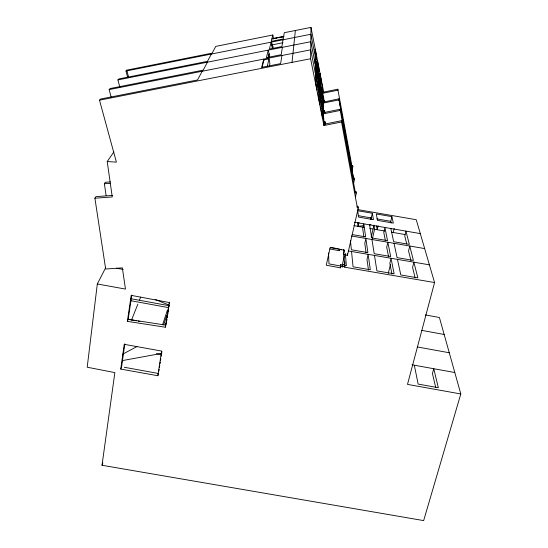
<?xml version="1.0" encoding="UTF-8"?>
<svg xmlns="http://www.w3.org/2000/svg" width="548" height="548" viewBox="0 0 548 548"><rect width="100%" height="100%" fill="white"/><g stroke="black" fill="none" stroke-linecap="round" stroke-linejoin="round"><path stroke-width="0.82" d="M323.875 124.252L341.315 120.759L341.452 122.019L323.93 125.526L310.606 58.746L310.976 27.4L284.296 32.695L283.227 38.977L271.308 41.347L272.808 34.99L215.761 46.388L212.151 53.135L126.787 70.137L125.985 71.028L127.691 77.597M425.31 314.922L439.414 317.504L460.8 393.964L423.652 520.6L102.017 465.266L114.861 372.606L87.201 367.215L97.318 283.967L125.465 289.084L122.348 267.869L105.675 269L94.9 198.205L112.258 196.951L107.216 161.55L116.402 162.133L99.503 100.195L292.009 62.356L295.379 30.476M120.752 369.092L124.225 344.329L161.626 351.069L157.845 375.729L120.752 369.092L121.594 366.872L124.828 343.843M127.362 321.361L131.198 295.358L169.243 302.53L165.291 327.225L127.362 321.361L128.191 319.313L131.773 295.077M158.899 371.03L159.153 369.393M159.406 367.756L159.783 365.297M160.037 363.66L160.283 362.023M160.537 360.385L160.79 358.748M161.167 356.289L161.42 354.652M161.667 353.015L161.92 351.371M166.339 322.649L166.078 324.32L166.345 322.69M166.592 320.984L166.845 319.313M167.106 317.648L167.359 315.977M167.62 314.305L168.517 308.469M168.77 306.798L169.031 305.133M166.613 321.053L166.873 319.416M167.133 317.772L167.4 316.134M167.661 314.49L167.921 312.853M168.188 311.209L168.448 309.572M168.846 307.113L169.106 305.469M169.366 303.832L169.633 302.188M281.946 55.458L280.617 63.63L261.67 67.356L263.773 59.047L263.944 59.938L262.04 67.514M282.419 47.279L281.172 54.732L266.431 57.65L268.253 50.094L269.089 53.759L268.198 57.602M283.063 39.744L281.898 46.58L269.445 49.053L271.075 42.134L272.37 48.464M353.583 183.464L354.515 179.292L353.659 179.189L338.876 98.825L322.895 102.236L322.56 93.311L310.894 34.243L125.985 71.028M344.692 265.54L343.918 255.786L344.247 254.245M342.151 265.89L344.322 255.861L343.918 255.786M269.383 65.993L269.883 63.678L269 58.821L263.944 59.938M273.151 46.566L272.822 48.053L271.452 42.059L272.041 44.902M351.569 170.442L352.494 166.277M351.932 170.805L352.85 166.702L352.679 165.441L351.857 165.338L352.022 166.599L352.85 166.702M353.919 225.625L358.063 226.372L358.947 222.399M273.452 39.024L273.596 38.401M267.308 66.287L269 58.821M329.704 248.915L339.315 250.703L339.596 249.443L341.486 249.799L341.603 249.265M343.384 250.094L343.493 249.593M355.385 197.15L356.33 192.985L356.138 191.499L355.241 191.389L355.433 192.875L356.33 192.985M358.31 207.932L357.371 207.822L357.159 206.192L358.097 206.308L358.31 207.932L347.418 255.519L343.596 254.176L344.5 250.203L330.177 247.538L326.272 265.211L340.486 267.842L340.657 264.684L342.616 265.047L342.753 266.903L340.788 266.54L340.657 264.684M343.993 249.991L343.596 254.176M340.486 267.842L340.788 266.54M342.616 265.047L342.74 264.499L344.706 264.835L344.74 267.212L434.564 282.549L407.493 384.388L460.8 393.964M342.753 266.903L342.74 264.499M344.74 267.212L344.706 264.835M370.489 219.248L370.88 217.583M371.537 219.563L371.263 217.946L372.352 213.268L357.714 210.733L358.536 217.09L373.448 219.673L372.352 213.268M378.12 225.714L377.202 229.701L374.606 229.263L373.914 225.173M268.308 56.122L268.664 54.581M371.195 237.154L373.846 225.81M372.304 239.051L374.606 229.263M391.142 222.954L390.779 221.324L391.882 216.645L376.305 213.953L377.476 220.365L393.334 223.105L391.882 216.645M393.224 232.489L394.176 228.489M388.285 273.336L390.519 264.314M157.845 375.729L158.523 373.489L124.3 367.27M165.291 327.225L165.729 325.841M163.667 324.896L166.818 315.189M162.598 324.772L167.366 310.189M102.017 465.266L102.866 462.855M131.527 320.018L137.829 304.202M139.411 300.242L140.672 297.078M97.318 283.967L105.613 267.849M207.452 62.15L203.178 70.144L110.086 88.543L109.134 89.591L111.121 97.023M211.405 54.012L207.459 61.349L118.793 78.946L117.923 79.912L119.854 87.255M202.219 71.206L197.513 79.974L100.551 99.044L99.503 100.195M94.9 198.205L95.934 196.629L112.381 195.444M106.107 195.52L104.373 183.731L105.312 182.292L110.271 181.929M107.216 161.55L113.895 151.919M122.697 354.179L136.993 346.541M269.089 53.759L269.589 57.307M314.901 59.746L316.491 59.417L316.422 55.691L315.121 49.067L315.162 52.677L316.491 59.417M315.169 61.684L317.511 61.205L318.792 67.712L318.909 71.658L317.306 71.987M314.929 62.404L316.545 62.068M314.949 63.424L316.586 63.082L316.73 70.761L315.326 63.671L315.237 56.232M315.271 71.98L316.744 71.678L316.902 80.056L315.401 72.514L315.306 64.411M317.367 74.795L318.991 74.466M317.463 76.124L319.1 75.788L319.34 83.926L317.956 76.953L317.772 69.055M315.347 81.248L316.895 80.933L317.066 90.105L315.525 82.385L315.415 73.501M317.867 85.056L319.34 84.755L319.6 93.619L318.155 86.351L317.95 77.754M319.964 88.516L321.553 88.194L321.882 96.763L320.491 89.721L320.203 81.385M352.022 166.599L337.808 89.214L322.519 92.331L324.491 102.387M322.56 93.311L337.911 90.18L337.808 89.214M318.087 95.01L319.628 94.701L319.916 104.401L318.402 96.832L318.183 87.406M320.224 98.044L321.902 97.702L322.265 107.038L320.799 99.654L320.491 90.578M322.34 97.715L323.847 97.407M322.361 100.921L323.923 100.599L324.217 102.086M323.293 102.038L324.827 101.723M355.433 192.875L340.041 109.299L323.382 112.655L323.546 113.491L322.978 103.127L338.993 99.88L338.876 98.825M320.84 108.62L322.334 108.319L322.731 118.546L321.21 110.902L320.875 100.955M284.008 36.298L273.514 38.415L272.808 34.99M275.062 38.703L276.671 38.381M280.692 37.565L282.295 37.243M322.793 110.997L324.464 110.662L324.916 112.97M324.012 124.314L323.43 113.82L340.164 110.443L340.041 109.299M323.484 121.957L324.978 121.656L325.444 124.012M271.87 38.963L283.624 36.62M272.123 44.881L282.932 42.73M117.923 79.912L310.805 41.696L322.978 103.127M109.134 89.591L310.709 49.827L323.43 113.82M292.009 62.356L310.606 58.746M122.279 360.605L161.77 353.378M317.587 73.72L319.107 73.473M357.591 222.57L358.063 226.372L363.721 225.612M369.373 224.858L370.989 224.646M104.373 183.731L110.182 183.313M353.481 177.826L354.337 177.929L354.515 179.292M165.948 325.156L128.191 319.313L136.548 320.827M352.316 234.592L365.653 236.887L363.804 223.837L362.735 228.783L363.865 237.031M351.398 235.976L424.659 248.58M348.309 250.943L429.399 264.842M344.589 265.355L346.357 265.657L345.363 253.779M342.884 266.355L344.856 266.691M357.782 209.603L416.247 219.727L434.564 282.549M354.488 222.228L420.289 233.592M376.88 218.892L390.779 221.324M384.792 231.023L377.202 229.701L376.524 225.865M391.539 232.194L404.958 234.53M358.31 215.659L371.263 217.946M358.063 226.372L363.913 227.399M369.756 228.427L373.099 229.016M412.034 364.79L454.799 372.517M156.413 353.672L161.441 354.577M116.471 268.232L123.211 269.458M421.741 330.382L444.161 334.465M417.603 347.007L449.278 352.754M130.986 298.742L169.072 305.688M131.034 300.77L168.448 307.592M138.219 321.135L139.891 321.436M340.363 265.986L328.971 263.876L328.533 252.888M330.807 247.436L338.356 248.847M155.146 299.414L169.209 305.181M126.787 70.137L128.698 77.501M406.753 244.004L404.794 236.099L405.958 231.119L409.342 244.401L393.67 241.709L390.84 228.509M410.973 260.725L408.561 251.011L409.753 246.018L413.418 260.423L397.088 257.622L394.019 243.312M415.137 277.802L412.582 267.486L413.863 262.177L417.85 277.87L400.807 274.959L397.464 259.368M435.77 387.648L432.44 373.503L433.769 368.722L438.332 387.717L418.145 384.086L414.315 365.208M310.976 27.4L323.82 92.674M319.868 73.35L321.162 79.933M318.909 71.658L317.6 65.034L317.511 61.205M322.525 93.482L322.991 102.099M388.573 256.848L386.717 247.223L387.847 242.25L390.683 256.526L374.195 253.697L371.955 239.517M391.936 274.096L389.861 263.341L391.032 258.266L394.122 273.815L376.908 270.876L374.469 255.423M385.402 240.771L383.792 232.448L384.908 227.482L387.532 240.647L371.681 237.921L369.619 224.844M338.993 99.88L353.659 179.189M341.315 120.759L357.371 207.822M366.071 252.683L364.797 243.428L365.879 238.469L367.886 252.614L351.364 249.785L350.46 240.688M368.468 270.096L367.009 259.437L368.133 254.341L370.318 269.753L353.07 266.808L351.535 251.491M347.254 253.703L347.418 255.519M345.329 253.971L345.432 255.176M344.781 261.554L344.973 263.992M339.198 248.998L339.315 250.703M324.464 110.662L324.539 112.292M324.978 121.656L325.094 124.136M323.923 100.599L324.005 102.236M322.176 84.269L323.93 125.526M321.155 79.707L321.32 83.865L319.998 77.172L319.861 73.124"/></g></svg>
